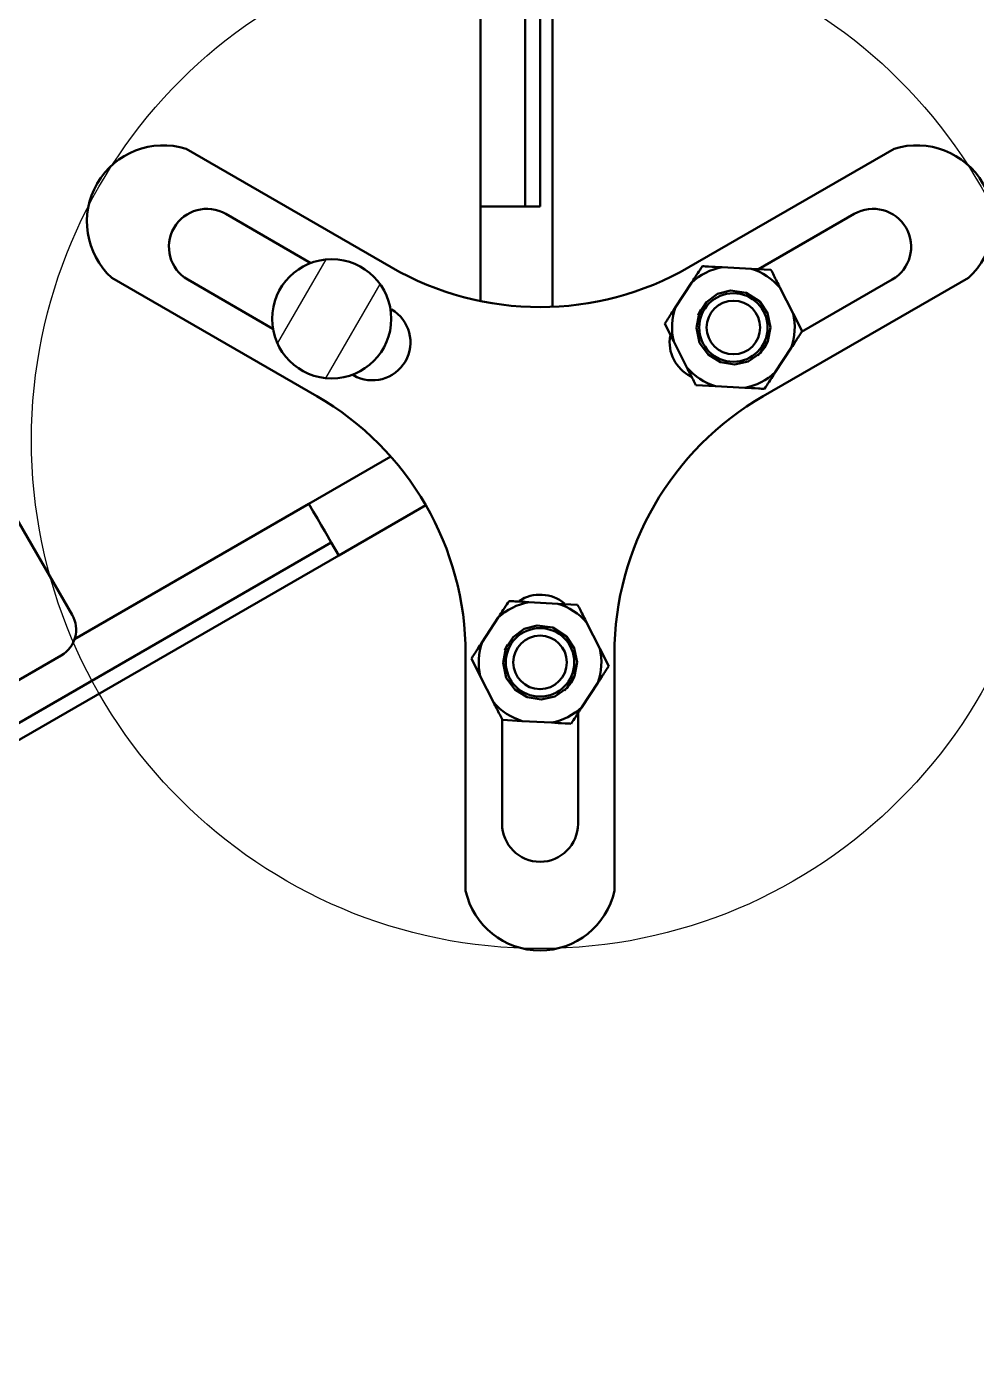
# Model space of a CAD drawing. Header units: millimetres. Extents: x 263 to 2983, y 441 to 2500.
# Drawn here: x 1089.7 to 1153.5, y 1736.6 to 1826.7 of the extents above; entities that cross this region are included whole.
import ezdxf

# ---------------------------------------------------------------- set-up
doc = ezdxf.new("R2010")
doc.units = ezdxf.units.MM
doc.header["$LTSCALE"] = 0.5
doc.layers.add('BOL', color=7, linetype='Continuous', lineweight=50)
doc.layers.add('HAT', color=3, linetype='Continuous')

msp = doc.modelspace()

# ---------------------------------------------------------------- hatches: boundary and pattern name
at = {"layer": 'HAT'}
h = msp.add_hatch(dxfattribs=at)
h.set_pattern_fill('ANSI31', color=256, scale=1.25, angle=15)
h.paths.add_polyline_path([(1428.408, 1041.767, 1), (1396.408, 1041.767, 1)])
h.paths.add_polyline_path([(1106.154, 1807.084, 1), (1114.154, 1807.084, 1)])

# ---------------------------------------------------------------- linework, layer by layer
at = {"layer": 'BOL'}
for p, q in [((1124.986, 1919.764), (1124.986, 1807.885)), ((1120.154, 1814.622), (1120.154, 1904.622)), ((1123.154, 1814.622), (1123.154, 1904.622)), ((1124.154, 1814.622), (1124.154, 1904.622)), ((1100.374, 1818.504), (1114.154, 1810.548)), ((1134.154, 1810.548), (1147.934, 1818.504)), ((1120.154, 1814.622), (1123.154, 1814.622)), ((1120.154, 1808.272), (1120.154, 1814.622)), ((1123.154, 1814.622), (1124.154, 1814.622)), ((1103.045, 1814.132), (1108.76, 1810.833)), ((1138.823, 1810.414), (1145.262, 1814.132)), ((1109.154, 1801.887), (1095.373, 1809.844)), ((1106.21, 1806.416), (1100.495, 1809.715)), ((1136.384, 1810.549), (1138.345, 1810.44)), ((1138.345, 1810.44), (1139.67, 1810.367)), ((1152.934, 1809.843), (1139.154, 1801.887)), ((1147.812, 1809.715), (1141.727, 1806.202)), ((1133.258, 1807.866), (1134.333, 1809.511)), ((1140.27, 1809.183), (1141.157, 1807.431)), ((1114.098, 1807.751), (1114.17, 1807.709)), ((1134.782, 1807.32), (1134.951, 1807.701)), ((1141.157, 1807.431), (1141.756, 1806.246)), ((1133.132, 1805.571), (1132.532, 1806.755)), ((1134.019, 1803.818), (1133.132, 1805.571)), ((1139.442, 1805.516), (1139.237, 1805.133)), ((1139.237, 1805.133), (1138.795, 1804.623)), ((1141.03, 1805.135), (1139.956, 1803.491)), ((1111.62, 1803.292), (1111.548, 1803.334)), ((1135.943, 1802.561), (1134.618, 1802.634)), ((1137.904, 1802.453), (1135.943, 1802.561)), ((1108.625, 1794.654), (1114.124, 1797.829)), ((1092.719, 1787.203), (1088.219, 1794.997)), ((1092.883, 1785.565), (1108.625, 1794.654)), ((1116.474, 1794.567), (1110.625, 1791.19)), ((1032.183, 1747.056), (1110.125, 1792.056)), ((1110.125, 1792.056), (1110.625, 1791.19)), ((1032.683, 1746.19), (1110.625, 1791.19)), ((1123.394, 1788.049), (1125.355, 1787.941)), ((1125.355, 1787.941), (1126.68, 1787.867)), ((1120.268, 1785.366), (1121.342, 1787.011)), ((1127.279, 1786.683), (1128.166, 1784.93)), ((1091.987, 1784.471), (1084.718, 1780.274)), ((1119.154, 1768.655), (1119.154, 1784.567)), ((1121.792, 1784.82), (1121.961, 1785.201)), ((1128.166, 1784.93), (1128.766, 1783.746)), ((1129.154, 1784.567), (1129.154, 1768.655)), ((1120.141, 1783.071), (1119.542, 1784.255)), ((1121.028, 1781.318), (1120.141, 1783.071)), ((1126.247, 1782.633), (1125.805, 1782.123)), ((1126.452, 1783.016), (1126.247, 1782.633)), ((1128.04, 1782.635), (1126.965, 1780.991)), ((1121.604, 1773.154), (1121.604, 1780.181)), ((1122.953, 1780.061), (1121.628, 1780.134)), ((1124.914, 1779.953), (1122.953, 1780.061)), ((1126.704, 1780.59), (1126.704, 1773.154))]:
    msp.add_line(p, q, dxfattribs=at)
at = {"layer": 'BOL', "flags": 128}
for points in [[(1134.842, 1807.448), (1135.331, 1808.206), (1136.082, 1808.752), (1136.947, 1808.982), (1138.01, 1808.835), (1138.919, 1808.247), (1139.438, 1807.467), (1139.634, 1806.512), (1139.456, 1805.576), (1138.942, 1804.779), (1138.142, 1804.22), (1137.227, 1804.013), (1136.276, 1804.168), (1135.45, 1804.677), (1134.877, 1805.472), (1134.655, 1806.468), (1134.842, 1807.448), (1134.842, 1807.448)], [(1108.625, 1794.654), (1108.918, 1794.147), (1109.199, 1793.66), (1109.458, 1793.211), (1109.686, 1792.817), (1109.872, 1792.494), (1110.011, 1792.253), (1110.096, 1792.106), (1110.125, 1792.056)], [(1121.851, 1784.948), (1122.34, 1785.706), (1123.091, 1786.252), (1123.956, 1786.482), (1125.02, 1786.335), (1125.928, 1785.747), (1126.448, 1784.967), (1126.643, 1784.011), (1126.465, 1783.077), (1125.952, 1782.279), (1125.152, 1781.72), (1124.237, 1781.513), (1123.285, 1781.668), (1122.459, 1782.177), (1121.887, 1782.972), (1121.665, 1783.968), (1121.851, 1784.948), (1121.851, 1784.948)]]:
    msp.add_lwpolyline(points, dxfattribs=at)
at = {"layer": 'BOL'}
for centre, radius in [((1110.154, 1807.084), 4), ((1137.144, 1806.501), 2.3), ((1137.144, 1806.501), 1.8), ((1124.154, 1784.001), 2.3), ((1124.154, 1784.001), 1.8)]:
    msp.add_circle(centre, radius, dxfattribs=at)
for centre, radius, start, end in [((1098.834, 1813.619), 5.122, 72.50574, 227.49291), ((1149.474, 1813.619), 5.122, 312.50574, 107.49291), ((1101.77, 1811.924), 2.55, 60, 240), ((1146.537, 1811.924), 2.55, 300, 120), ((1124.154, 1827.868), 20, 240, 300), ((1137.144, 1806.501), 4.119, 100.63713, 133.04763), ((1137.144, 1806.501), 4.119, 40.63713, 73.04763), ((1137.144, 1806.501), 4.119, 160.63713, 193.04763), ((1112.895, 1805.501), 2.55, 240, 60), ((1137.144, 1806.501), 4.119, 340.63713, 13.04763), ((1135.412, 1805.501), 2.55, 169.99737, 243.56349), ((1137.144, 1806.501), 4.119, 220.63713, 253.04763), ((1137.144, 1806.501), 4.119, 280.63713, 313.04763), ((1099.154, 1784.567), 20, 0, 60), ((1149.154, 1784.567), 20, 120, 180), ((1124.154, 1784.001), 4.119, 100.63713, 133.04763), ((1124.154, 1786.001), 2.55, 49.99737, 123.56349), ((1090.987, 1786.203), 2, 300, 30), ((1124.154, 1784.001), 4.119, 40.63713, 73.04763), ((1124.154, 1784.001), 4.119, 160.63713, 193.04763), ((1124.154, 1784.001), 4.119, 340.63713, 13.04763), ((1124.154, 1784.001), 4.119, 220.63713, 253.04763), ((1124.154, 1784.001), 4.119, 280.63713, 313.04763), ((1124.154, 1773.154), 2.55, 180, 0), ((1124.154, 1769.764), 5.122, 192.50574, 347.49291)]:
    msp.add_arc(centre, radius, start, end, dxfattribs=at)
for points, knots in [([(1134.333, 1809.511), (1134.368, 1809.565), (1134.614, 1809.941), (1134.854, 1810.308), (1135.059, 1810.622)], [0, 0, 0, 0, 0.146017, 1, 1, 1, 1]), ([(1135.059, 1810.622), (1135.194, 1810.614), (1135.629, 1810.59), (1136.076, 1810.566), (1136.384, 1810.549)], [0, 0, 0, 0, 0.309696, 1, 1, 1, 1]), ([(1139.67, 1810.367), (1139.731, 1810.247), (1139.928, 1809.857), (1140.13, 1809.459), (1140.27, 1809.183)], [0, 0, 0, 0, 0.309688, 1, 1, 1, 1]), ([(1132.532, 1806.755), (1132.674, 1806.972), (1132.914, 1807.339), (1133.159, 1807.714), (1133.258, 1807.866)], [0, 0, 0, 0, 0.592724, 1, 1, 1, 1]), ([(1135.017, 1807.375), (1134.984, 1807.389), (1134.926, 1807.413), (1134.868, 1807.437), (1134.842, 1807.448)], [0, 0, 0, 0, 0.560099, 1, 1, 1, 1]), ([(1141.756, 1806.246), (1141.614, 1806.029), (1141.375, 1805.663), (1141.13, 1805.288), (1141.03, 1805.135)], [0, 0, 0, 0, 0.592752, 1, 1, 1, 1]), ([(1134.618, 1802.634), (1134.557, 1802.754), (1134.36, 1803.144), (1134.158, 1803.543), (1134.019, 1803.818)], [0, 0, 0, 0, 0.30974, 1, 1, 1, 1]), ([(1139.956, 1803.491), (1139.92, 1803.436), (1139.675, 1803.061), (1139.435, 1802.693), (1139.23, 1802.379)], [0, 0, 0, 0, 0.145943, 1, 1, 1, 1]), ([(1139.23, 1802.379), (1139.095, 1802.387), (1138.659, 1802.411), (1138.213, 1802.436), (1137.904, 1802.453)], [0, 0, 0, 0, 0.309702, 1, 1, 1, 1]), ([(1121.342, 1787.011), (1121.378, 1787.065), (1121.623, 1787.441), (1121.863, 1787.808), (1122.068, 1788.122)], [0, 0, 0, 0, 0.145944, 1, 1, 1, 1]), ([(1122.068, 1788.122), (1122.203, 1788.114), (1122.639, 1788.09), (1123.085, 1788.066), (1123.394, 1788.049)], [0, 0, 0, 0, 0.309699, 1, 1, 1, 1]), ([(1126.68, 1787.867), (1126.741, 1787.747), (1126.938, 1787.357), (1127.14, 1786.958), (1127.279, 1786.683)], [0, 0, 0, 0, 0.309741, 1, 1, 1, 1]), ([(1119.542, 1784.255), (1119.684, 1784.472), (1119.923, 1784.839), (1120.168, 1785.214), (1120.268, 1785.366)], [0, 0, 0, 0, 0.5927526, 1, 1, 1, 1]), ([(1122.027, 1784.875), (1121.994, 1784.889), (1121.936, 1784.913), (1121.877, 1784.937), (1121.851, 1784.948)], [0, 0, 0, 0, 0.560099, 1, 1, 1, 1]), ([(1128.766, 1783.746), (1128.624, 1783.529), (1128.384, 1783.163), (1128.139, 1782.788), (1128.04, 1782.635)], [0, 0, 0, 0, 0.592723, 1, 1, 1, 1]), ([(1121.628, 1780.134), (1121.567, 1780.255), (1121.369, 1780.644), (1121.168, 1781.043), (1121.028, 1781.318)], [0, 0, 0, 0, 0.309688, 1, 1, 1, 1]), ([(1126.965, 1780.991), (1126.93, 1780.936), (1126.684, 1780.561), (1126.444, 1780.193), (1126.239, 1779.88)], [0, 0, 0, 0, 0.146015, 1, 1, 1, 1]), ([(1126.239, 1779.88), (1126.104, 1779.887), (1125.669, 1779.911), (1125.222, 1779.936), (1124.914, 1779.953)], [0, 0, 0, 0, 0.309698, 1, 1, 1, 1])]:
    msp.add_open_spline(points, degree=3, knots=knots, dxfattribs=at)
at = {"layer": 'HAT'}
msp.add_circle((1124.154, 1798.938), 34.168, dxfattribs=at)

doc.saveas('drawing.dxf')
